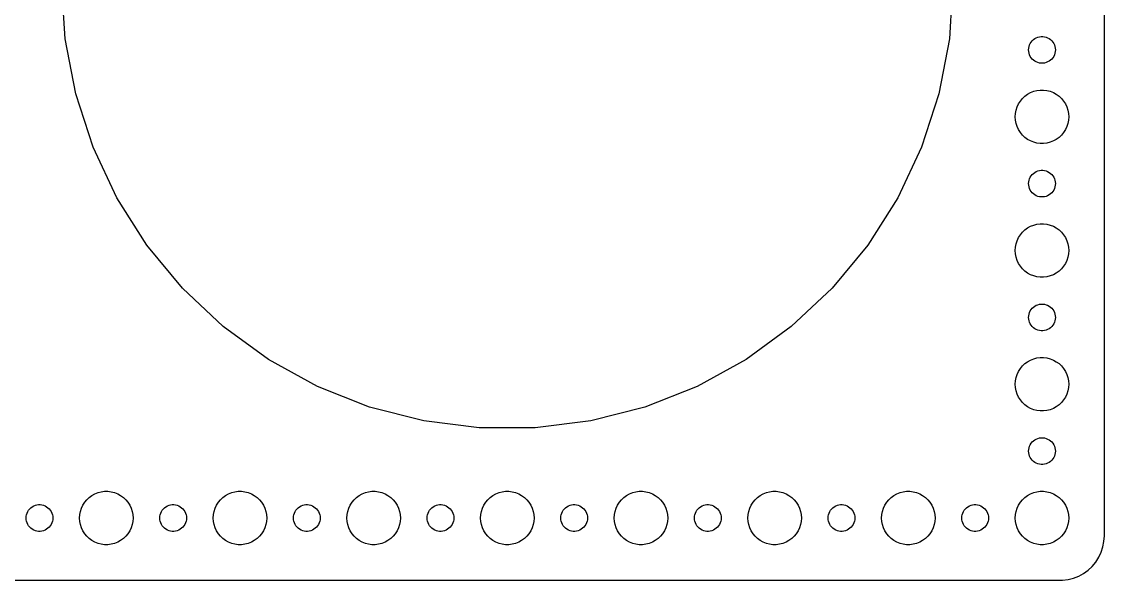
# Model space of a CAD drawing. Header units: metres. Extents: x -277 to 277, y -67 to 67.
# Drawn here: x 155.5 to 277, y -67 to -4.3 of the extents above; entities that cross this region are included whole.
import ezdxf

# ---------------------------------------------------------------- set-up
doc = ezdxf.new("R2010")
doc.units = ezdxf.units.M

msp = doc.modelspace()

# ---------------------------------------------------------------- linework, layer by layer
for p, q in [((277, -62), (277, 62)), ((160.394, -6.26665), (160, 0)), ((260, 0), (259.606, -6.26665)), ((269.361, -6.14275), (269.536, -6.07341)), ((269.536, -6.07341), (269.719, -6.02657)), ((269.719, -6.02657), (269.906, -6.00294)), ((269.906, -6.00294), (270.094, -6.00294)), ((270.094, -6.00294), (270.281, -6.02657)), ((270.281, -6.02657), (270.464, -6.07341)), ((270.464, -6.07341), (270.639, -6.14275)), ((161.571, -12.4345), (160.394, -6.26665)), ((259.606, -6.26665), (258.429, -12.4345)), ((268.512, -7.312), (268.547, -7.12695)), ((268.547, -7.12695), (268.605, -6.9478)), ((268.605, -6.9478), (268.686, -6.77736)), ((268.686, -6.77736), (268.786, -6.61832)), ((268.786, -6.61832), (268.907, -6.47318)), ((268.907, -6.47318), (269.044, -6.34422)), ((269.044, -6.34422), (269.196, -6.23351)), ((269.196, -6.23351), (269.361, -6.14275)), ((270.639, -6.14275), (270.804, -6.23351)), ((270.804, -6.23351), (270.956, -6.34422)), ((270.956, -6.34422), (271.093, -6.47318)), ((271.093, -6.47318), (271.214, -6.61832)), ((271.214, -6.61832), (271.314, -6.77736)), ((271.314, -6.77736), (271.395, -6.9478)), ((271.395, -6.9478), (271.453, -7.12695)), ((271.453, -7.12695), (271.488, -7.312)), ((268.5, -7.5), (268.512, -7.312)), ((268.512, -7.68799), (268.5, -7.5)), ((268.547, -7.87303), (268.512, -7.68799)), ((268.605, -8.05219), (268.547, -7.87303)), ((268.686, -8.22263), (268.605, -8.05219)), ((268.786, -8.38167), (268.686, -8.22263)), ((268.907, -8.52681), (268.786, -8.38167)), ((271.214, -8.38167), (271.093, -8.52681)), ((271.314, -8.22263), (271.214, -8.38167)), ((271.395, -8.05219), (271.314, -8.22263)), ((271.453, -7.87303), (271.395, -8.05219)), ((271.488, -7.68799), (271.453, -7.87303)), ((271.488, -7.312), (271.5, -7.5)), ((271.5, -7.5), (271.488, -7.68799)), ((269.044, -8.65576), (268.907, -8.52681)), ((269.196, -8.76648), (269.044, -8.65576)), ((269.361, -8.85724), (269.196, -8.76648)), ((269.536, -8.92657), (269.361, -8.85724)), ((269.719, -8.97342), (269.536, -8.92657)), ((269.906, -8.99704), (269.719, -8.97342)), ((270.094, -8.99704), (269.906, -8.99704)), ((270.281, -8.97342), (270.094, -8.99704)), ((270.464, -8.92657), (270.281, -8.97342)), ((270.639, -8.85724), (270.464, -8.92657)), ((270.804, -8.76648), (270.639, -8.85724)), ((270.956, -8.65576), (270.804, -8.76648)), ((271.093, -8.52681), (270.956, -8.65576)), ((268.723, -12.2855), (269.073, -12.1468)), ((269.073, -12.1468), (269.438, -12.0531)), ((269.438, -12.0531), (269.812, -12.0059)), ((269.812, -12.0059), (270.188, -12.0059)), ((270.188, -12.0059), (270.562, -12.0531)), ((270.562, -12.0531), (270.927, -12.1468)), ((270.927, -12.1468), (271.277, -12.2855)), ((163.511, -18.4062), (161.571, -12.4345)), ((258.429, -12.4345), (256.489, -18.4062)), ((267.371, -13.5547), (267.573, -13.2366)), ((267.573, -13.2366), (267.813, -12.9464)), ((267.813, -12.9464), (268.088, -12.6884)), ((268.088, -12.6884), (268.393, -12.467)), ((268.393, -12.467), (268.723, -12.2855)), ((271.277, -12.2855), (271.607, -12.467)), ((271.607, -12.467), (271.912, -12.6884)), ((271.912, -12.6884), (272.187, -12.9464)), ((272.187, -12.9464), (272.427, -13.2366)), ((272.427, -13.2366), (272.629, -13.5547)), ((267.024, -14.624), (267.094, -14.2539)), ((267.094, -14.2539), (267.211, -13.8956)), ((267.211, -13.8956), (267.371, -13.5547)), ((272.629, -13.5547), (272.789, -13.8956)), ((272.789, -13.8956), (272.906, -14.2539)), ((272.906, -14.2539), (272.976, -14.624)), ((267, -15), (267.024, -14.624)), ((267.024, -15.376), (267, -15)), ((267.094, -15.7461), (267.024, -15.376)), ((267.211, -16.1044), (267.094, -15.7461)), ((272.906, -15.7461), (272.789, -16.1044)), ((272.976, -15.376), (272.906, -15.7461)), ((272.976, -14.624), (273, -15)), ((273, -15), (272.976, -15.376)), ((267.371, -16.4453), (267.211, -16.1044)), ((267.573, -16.7634), (267.371, -16.4453)), ((267.813, -17.0536), (267.573, -16.7634)), ((272.427, -16.7634), (272.187, -17.0536)), ((272.629, -16.4453), (272.427, -16.7634)), ((272.789, -16.1044), (272.629, -16.4453)), ((268.088, -17.3115), (267.813, -17.0536)), ((268.393, -17.533), (268.088, -17.3115)), ((268.723, -17.7145), (268.393, -17.533)), ((269.073, -17.8532), (268.723, -17.7145)), ((269.438, -17.9469), (269.073, -17.8532)), ((269.812, -17.9941), (269.438, -17.9469)), ((270.188, -17.9941), (269.812, -17.9941)), ((270.562, -17.9469), (270.188, -17.9941)), ((270.927, -17.8532), (270.562, -17.9469)), ((271.277, -17.7145), (270.927, -17.8532)), ((271.607, -17.533), (271.277, -17.7145)), ((271.912, -17.3115), (271.607, -17.533)), ((272.187, -17.0536), (271.912, -17.3115)), ((166.185, -24.0877), (163.511, -18.4062)), ((256.489, -18.4062), (253.815, -24.0877)), ((268.605, -21.9478), (268.686, -21.7774)), ((268.686, -21.7774), (268.786, -21.6183)), ((268.786, -21.6183), (268.907, -21.4732)), ((268.907, -21.4732), (269.044, -21.3442)), ((269.044, -21.3442), (269.196, -21.2335)), ((269.196, -21.2335), (269.361, -21.1427)), ((269.361, -21.1427), (269.536, -21.0734)), ((269.536, -21.0734), (269.719, -21.0266)), ((269.719, -21.0266), (269.906, -21.003)), ((269.906, -21.003), (270.094, -21.003)), ((270.094, -21.003), (270.281, -21.0266)), ((270.281, -21.0266), (270.464, -21.0734)), ((270.464, -21.0734), (270.639, -21.1427)), ((270.639, -21.1427), (270.804, -21.2335)), ((270.804, -21.2335), (270.956, -21.3442)), ((270.956, -21.3442), (271.093, -21.4732)), ((271.093, -21.4732), (271.214, -21.6183)), ((271.214, -21.6183), (271.314, -21.7774)), ((271.314, -21.7774), (271.395, -21.9478)), ((268.5, -22.5), (268.512, -22.312)), ((268.512, -22.688), (268.5, -22.5)), ((268.512, -22.312), (268.547, -22.127)), ((268.547, -22.873), (268.512, -22.688)), ((268.547, -22.127), (268.605, -21.9478)), ((268.605, -23.0522), (268.547, -22.873)), ((268.686, -23.2226), (268.605, -23.0522)), ((271.395, -23.0522), (271.314, -23.2226)), ((271.395, -21.9478), (271.453, -22.127)), ((271.453, -22.873), (271.395, -23.0522)), ((271.453, -22.127), (271.488, -22.312)), ((271.488, -22.688), (271.453, -22.873)), ((271.488, -22.312), (271.5, -22.5)), ((271.5, -22.5), (271.488, -22.688)), ((169.549, -29.3893), (166.185, -24.0877)), ((253.815, -24.0877), (250.451, -29.3893)), ((268.786, -23.3817), (268.686, -23.2226)), ((268.907, -23.5268), (268.786, -23.3817)), ((269.044, -23.6558), (268.907, -23.5268)), ((269.196, -23.7665), (269.044, -23.6558)), ((269.361, -23.8572), (269.196, -23.7665)), ((269.536, -23.9266), (269.361, -23.8572)), ((269.719, -23.9734), (269.536, -23.9266)), ((269.906, -23.997), (269.719, -23.9734)), ((270.094, -23.997), (269.906, -23.997)), ((270.281, -23.9734), (270.094, -23.997)), ((270.464, -23.9266), (270.281, -23.9734)), ((270.639, -23.8572), (270.464, -23.9266)), ((270.804, -23.7665), (270.639, -23.8572)), ((270.956, -23.6558), (270.804, -23.7665)), ((271.093, -23.5268), (270.956, -23.6558)), ((271.214, -23.3817), (271.093, -23.5268)), ((271.314, -23.2226), (271.214, -23.3817)), ((267.813, -27.9464), (268.088, -27.6884)), ((268.088, -27.6884), (268.393, -27.467)), ((268.393, -27.467), (268.723, -27.2855)), ((268.723, -27.2855), (269.073, -27.1468)), ((269.073, -27.1468), (269.438, -27.0531)), ((269.438, -27.0531), (269.812, -27.0059)), ((269.812, -27.0059), (270.188, -27.0059)), ((270.188, -27.0059), (270.562, -27.0531)), ((270.562, -27.0531), (270.927, -27.1468)), ((270.927, -27.1468), (271.277, -27.2855)), ((271.277, -27.2855), (271.607, -27.467)), ((271.607, -27.467), (271.912, -27.6884)), ((271.912, -27.6884), (272.187, -27.9464)), ((267.094, -29.2539), (267.211, -28.8956)), ((267.211, -28.8956), (267.371, -28.5547)), ((267.371, -28.5547), (267.573, -28.2366)), ((267.573, -28.2366), (267.813, -27.9464)), ((272.187, -27.9464), (272.427, -28.2366)), ((272.427, -28.2366), (272.629, -28.5547)), ((272.629, -28.5547), (272.789, -28.8956)), ((272.789, -28.8956), (272.906, -29.2539)), ((173.552, -34.2274), (169.549, -29.3893)), ((250.451, -29.3893), (246.448, -34.2274)), ((267, -30), (267.024, -29.624)), ((267.024, -30.376), (267, -30)), ((267.024, -29.624), (267.094, -29.2539)), ((272.906, -29.2539), (272.976, -29.624)), ((272.976, -29.624), (273, -30)), ((273, -30), (272.976, -30.376)), ((267.094, -30.7461), (267.024, -30.376)), ((267.211, -31.1044), (267.094, -30.7461)), ((267.371, -31.4453), (267.211, -31.1044)), ((267.573, -31.7634), (267.371, -31.4453)), ((272.629, -31.4453), (272.427, -31.7634)), ((272.789, -31.1044), (272.629, -31.4453)), ((272.906, -30.7461), (272.789, -31.1044)), ((272.976, -30.376), (272.906, -30.7461)), ((267.813, -32.0536), (267.573, -31.7634)), ((268.088, -32.3115), (267.813, -32.0536)), ((268.393, -32.533), (268.088, -32.3115)), ((268.723, -32.7145), (268.393, -32.533)), ((269.073, -32.8532), (268.723, -32.7145)), ((271.277, -32.7145), (270.927, -32.8532)), ((271.607, -32.533), (271.277, -32.7145)), ((271.912, -32.3115), (271.607, -32.533)), ((272.187, -32.0536), (271.912, -32.3115)), ((272.427, -31.7634), (272.187, -32.0536)), ((269.438, -32.9469), (269.073, -32.8532)), ((269.812, -32.9941), (269.438, -32.9469)), ((270.188, -32.9941), (269.812, -32.9941)), ((270.562, -32.9469), (270.188, -32.9941)), ((270.927, -32.8532), (270.562, -32.9469)), ((178.129, -38.5257), (173.552, -34.2274)), ((246.448, -34.2274), (241.871, -38.5257)), ((268.907, -36.4732), (269.044, -36.3442)), ((269.044, -36.3442), (269.196, -36.2335)), ((269.196, -36.2335), (269.361, -36.1428)), ((269.361, -36.1428), (269.536, -36.0734)), ((269.536, -36.0734), (269.719, -36.0266)), ((269.719, -36.0266), (269.906, -36.003)), ((269.906, -36.003), (270.094, -36.003)), ((270.094, -36.003), (270.281, -36.0266)), ((270.281, -36.0266), (270.464, -36.0734)), ((270.464, -36.0734), (270.639, -36.1428)), ((270.639, -36.1428), (270.804, -36.2335)), ((270.804, -36.2335), (270.956, -36.3442)), ((270.956, -36.3442), (271.093, -36.4732)), ((268.5, -37.5), (268.512, -37.312)), ((268.512, -37.688), (268.5, -37.5)), ((268.512, -37.312), (268.547, -37.127)), ((268.547, -37.127), (268.605, -36.9478)), ((268.605, -36.9478), (268.686, -36.7774)), ((268.686, -36.7774), (268.786, -36.6183)), ((268.786, -36.6183), (268.907, -36.4732)), ((271.093, -36.4732), (271.214, -36.6183)), ((271.214, -36.6183), (271.314, -36.7774)), ((271.314, -36.7774), (271.395, -36.9478)), ((271.395, -36.9478), (271.453, -37.127)), ((271.453, -37.127), (271.488, -37.312)), ((271.488, -37.312), (271.5, -37.5)), ((271.5, -37.5), (271.488, -37.688)), ((183.209, -42.2164), (178.129, -38.5257)), ((241.871, -38.5257), (236.791, -42.2164)), ((268.547, -37.873), (268.512, -37.688)), ((268.605, -38.0522), (268.547, -37.873)), ((268.686, -38.2226), (268.605, -38.0522)), ((268.786, -38.3817), (268.686, -38.2226)), ((268.907, -38.5268), (268.786, -38.3817)), ((269.044, -38.6558), (268.907, -38.5268)), ((269.196, -38.7665), (269.044, -38.6558)), ((269.361, -38.8572), (269.196, -38.7665)), ((269.536, -38.9266), (269.361, -38.8572)), ((270.639, -38.8572), (270.464, -38.9266)), ((270.804, -38.7665), (270.639, -38.8572)), ((270.956, -38.6558), (270.804, -38.7665)), ((271.093, -38.5268), (270.956, -38.6558)), ((271.214, -38.3817), (271.093, -38.5268)), ((271.314, -38.2226), (271.214, -38.3817)), ((271.395, -38.0522), (271.314, -38.2226)), ((271.453, -37.873), (271.395, -38.0522)), ((271.488, -37.688), (271.453, -37.873)), ((269.719, -38.9734), (269.536, -38.9266)), ((269.906, -38.997), (269.719, -38.9734)), ((270.094, -38.997), (269.906, -38.997)), ((270.281, -38.9734), (270.094, -38.997)), ((270.464, -38.9266), (270.281, -38.9734)), ((188.711, -45.2413), (183.209, -42.2164)), ((236.791, -42.2164), (231.289, -45.2413)), ((268.088, -42.6885), (268.393, -42.467)), ((268.393, -42.467), (268.723, -42.2855)), ((268.723, -42.2855), (269.073, -42.1468)), ((269.073, -42.1468), (269.438, -42.0531)), ((269.438, -42.0531), (269.812, -42.0059)), ((269.812, -42.0059), (270.188, -42.0059)), ((270.188, -42.0059), (270.562, -42.0531)), ((270.562, -42.0531), (270.927, -42.1468)), ((270.927, -42.1468), (271.277, -42.2855)), ((271.277, -42.2855), (271.607, -42.467)), ((271.607, -42.467), (271.912, -42.6885)), ((267.211, -43.8956), (267.371, -43.5547)), ((267.371, -43.5547), (267.573, -43.2366)), ((267.573, -43.2366), (267.813, -42.9464)), ((267.813, -42.9464), (268.088, -42.6885)), ((271.912, -42.6885), (272.187, -42.9464)), ((272.187, -42.9464), (272.427, -43.2366)), ((272.427, -43.2366), (272.629, -43.5547)), ((272.629, -43.5547), (272.789, -43.8956)), ((267, -45), (267.024, -44.624)), ((267.024, -44.624), (267.094, -44.2539)), ((267.094, -44.2539), (267.211, -43.8956)), ((272.789, -43.8956), (272.906, -44.2539)), ((272.906, -44.2539), (272.976, -44.624)), ((272.976, -44.624), (273, -45)), ((194.549, -47.5528), (188.711, -45.2413)), ((231.289, -45.2413), (225.451, -47.5528)), ((267.024, -45.376), (267, -45)), ((267.094, -45.7461), (267.024, -45.376)), ((267.211, -46.1044), (267.094, -45.7461)), ((267.371, -46.4453), (267.211, -46.1044)), ((272.789, -46.1044), (272.629, -46.4453)), ((272.906, -45.7461), (272.789, -46.1044)), ((272.976, -45.376), (272.906, -45.7461)), ((273, -45), (272.976, -45.376)), ((267.573, -46.7634), (267.371, -46.4453)), ((267.813, -47.0536), (267.573, -46.7634)), ((268.088, -47.3115), (267.813, -47.0536)), ((268.393, -47.533), (268.088, -47.3115)), ((271.912, -47.3115), (271.607, -47.533)), ((272.187, -47.0536), (271.912, -47.3115)), ((272.427, -46.7634), (272.187, -47.0536)), ((272.629, -46.4453), (272.427, -46.7634)), ((200.631, -49.1143), (194.549, -47.5528)), ((225.451, -47.5528), (219.369, -49.1143)), ((268.723, -47.7145), (268.393, -47.533)), ((269.073, -47.8532), (268.723, -47.7145)), ((269.438, -47.9469), (269.073, -47.8532)), ((269.812, -47.9941), (269.438, -47.9469)), ((270.188, -47.9941), (269.812, -47.9941)), ((270.562, -47.9469), (270.188, -47.9941)), ((270.927, -47.8532), (270.562, -47.9469)), ((271.277, -47.7145), (270.927, -47.8532)), ((271.607, -47.533), (271.277, -47.7145)), ((206.86, -49.9013), (200.631, -49.1143)), ((219.369, -49.1143), (213.14, -49.9013)), ((213.14, -49.9013), (206.86, -49.9013)), ((269.536, -51.0734), (269.719, -51.0266)), ((269.719, -51.0266), (269.906, -51.003)), ((269.906, -51.003), (270.094, -51.003)), ((270.094, -51.003), (270.281, -51.0266)), ((270.281, -51.0266), (270.464, -51.0734)), ((268.512, -52.312), (268.547, -52.127)), ((268.547, -52.127), (268.605, -51.9478)), ((268.605, -51.9478), (268.686, -51.7774)), ((268.686, -51.7774), (268.786, -51.6183)), ((268.786, -51.6183), (268.907, -51.4732)), ((268.907, -51.4732), (269.044, -51.3442)), ((269.044, -51.3442), (269.196, -51.2335)), ((269.196, -51.2335), (269.361, -51.1428)), ((269.361, -51.1428), (269.536, -51.0734)), ((270.464, -51.0734), (270.639, -51.1428)), ((270.639, -51.1428), (270.804, -51.2335)), ((270.804, -51.2335), (270.956, -51.3442)), ((270.956, -51.3442), (271.093, -51.4732)), ((271.093, -51.4732), (271.214, -51.6183)), ((271.214, -51.6183), (271.314, -51.7774)), ((271.314, -51.7774), (271.395, -51.9478)), ((271.395, -51.9478), (271.453, -52.127)), ((271.453, -52.127), (271.488, -52.312)), ((268.5, -52.5), (268.512, -52.312)), ((268.512, -52.688), (268.5, -52.5)), ((268.547, -52.873), (268.512, -52.688)), ((268.605, -53.0522), (268.547, -52.873)), ((268.686, -53.2226), (268.605, -53.0522)), ((268.786, -53.3817), (268.686, -53.2226)), ((268.907, -53.5268), (268.786, -53.3817)), ((271.214, -53.3817), (271.093, -53.5268)), ((271.314, -53.2226), (271.214, -53.3817)), ((271.395, -53.0522), (271.314, -53.2226)), ((271.453, -52.873), (271.395, -53.0522)), ((271.488, -52.688), (271.453, -52.873)), ((271.488, -52.312), (271.5, -52.5)), ((271.5, -52.5), (271.488, -52.688)), ((269.044, -53.6558), (268.907, -53.5268)), ((269.196, -53.7665), (269.044, -53.6558)), ((269.361, -53.8572), (269.196, -53.7665)), ((269.536, -53.9266), (269.361, -53.8572)), ((269.719, -53.9734), (269.536, -53.9266)), ((269.906, -53.997), (269.719, -53.9734)), ((270.094, -53.997), (269.906, -53.997)), ((270.281, -53.9734), (270.094, -53.997)), ((270.464, -53.9266), (270.281, -53.9734)), ((270.639, -53.8572), (270.464, -53.9266)), ((270.804, -53.7665), (270.639, -53.8572)), ((270.956, -53.6558), (270.804, -53.7665)), ((271.093, -53.5268), (270.956, -53.6558)), ((164.073, -57.1468), (164.438, -57.0531)), ((164.438, -57.0531), (164.812, -57.0059)), ((164.812, -57.0059), (165.188, -57.0059)), ((165.188, -57.0059), (165.562, -57.0531)), ((165.562, -57.0531), (165.927, -57.1468)), ((179.073, -57.1468), (179.438, -57.0531)), ((179.438, -57.0531), (179.812, -57.0059)), ((179.812, -57.0059), (180.188, -57.0059)), ((180.188, -57.0059), (180.562, -57.0531)), ((180.562, -57.0531), (180.927, -57.1468)), ((194.073, -57.1468), (194.438, -57.0531)), ((194.438, -57.0531), (194.812, -57.0059)), ((194.812, -57.0059), (195.188, -57.0059)), ((195.188, -57.0059), (195.562, -57.0531)), ((195.562, -57.0531), (195.927, -57.1468)), ((209.073, -57.1468), (209.438, -57.0531)), ((209.438, -57.0531), (209.812, -57.0059)), ((209.812, -57.0059), (210.188, -57.0059)), ((210.188, -57.0059), (210.562, -57.0531)), ((210.562, -57.0531), (210.927, -57.1468)), ((224.073, -57.1468), (224.438, -57.0531)), ((224.438, -57.0531), (224.812, -57.0059)), ((224.812, -57.0059), (225.188, -57.0059)), ((225.188, -57.0059), (225.562, -57.0531)), ((225.562, -57.0531), (225.927, -57.1468)), ((239.073, -57.1468), (239.438, -57.0531)), ((239.438, -57.0531), (239.812, -57.0059)), ((239.812, -57.0059), (240.188, -57.0059)), ((240.188, -57.0059), (240.562, -57.0531)), ((240.562, -57.0531), (240.927, -57.1468)), ((254.073, -57.1468), (254.438, -57.0531)), ((254.438, -57.0531), (254.812, -57.0059)), ((254.812, -57.0059), (255.188, -57.0059)), ((255.188, -57.0059), (255.562, -57.0531)), ((255.562, -57.0531), (255.927, -57.1468)), ((269.073, -57.1468), (269.438, -57.0531)), ((269.438, -57.0531), (269.812, -57.0059)), ((269.812, -57.0059), (270.188, -57.0059)), ((270.188, -57.0059), (270.562, -57.0531)), ((270.562, -57.0531), (270.927, -57.1468)), ((162.371, -58.5547), (162.573, -58.2366)), ((162.573, -58.2366), (162.813, -57.9464)), ((162.813, -57.9464), (163.088, -57.6885)), ((163.088, -57.6885), (163.393, -57.467)), ((163.393, -57.467), (163.723, -57.2855)), ((163.723, -57.2855), (164.073, -57.1468)), ((165.927, -57.1468), (166.277, -57.2855)), ((166.277, -57.2855), (166.607, -57.467)), ((166.607, -57.467), (166.912, -57.6885)), ((166.912, -57.6885), (167.187, -57.9464)), ((167.187, -57.9464), (167.427, -58.2366)), ((167.427, -58.2366), (167.629, -58.5547)), ((177.371, -58.5547), (177.573, -58.2366)), ((177.573, -58.2366), (177.813, -57.9464)), ((177.813, -57.9464), (178.088, -57.6885)), ((178.088, -57.6885), (178.393, -57.467)), ((178.393, -57.467), (178.723, -57.2855)), ((178.723, -57.2855), (179.073, -57.1468)), ((180.927, -57.1468), (181.277, -57.2855)), ((181.277, -57.2855), (181.607, -57.467)), ((181.607, -57.467), (181.912, -57.6885)), ((181.912, -57.6885), (182.187, -57.9464)), ((182.187, -57.9464), (182.427, -58.2366)), ((182.427, -58.2366), (182.629, -58.5547)), ((192.371, -58.5547), (192.573, -58.2366)), ((192.573, -58.2366), (192.813, -57.9464)), ((192.813, -57.9464), (193.088, -57.6885)), ((193.088, -57.6885), (193.393, -57.467)), ((193.393, -57.467), (193.723, -57.2855)), ((193.723, -57.2855), (194.073, -57.1468)), ((195.927, -57.1468), (196.277, -57.2855)), ((196.277, -57.2855), (196.607, -57.467)), ((196.607, -57.467), (196.912, -57.6885)), ((196.912, -57.6885), (197.187, -57.9464)), ((197.187, -57.9464), (197.427, -58.2366)), ((197.427, -58.2366), (197.629, -58.5547)), ((207.371, -58.5547), (207.573, -58.2366)), ((207.573, -58.2366), (207.813, -57.9464)), ((207.813, -57.9464), (208.088, -57.6885)), ((208.088, -57.6885), (208.393, -57.467)), ((208.393, -57.467), (208.723, -57.2855)), ((208.723, -57.2855), (209.073, -57.1468)), ((210.927, -57.1468), (211.277, -57.2855)), ((211.277, -57.2855), (211.607, -57.467)), ((211.607, -57.467), (211.912, -57.6885)), ((211.912, -57.6885), (212.187, -57.9464)), ((212.187, -57.9464), (212.427, -58.2366)), ((212.427, -58.2366), (212.629, -58.5547)), ((222.371, -58.5547), (222.573, -58.2366)), ((222.573, -58.2366), (222.813, -57.9464)), ((222.813, -57.9464), (223.088, -57.6885)), ((223.088, -57.6885), (223.393, -57.467)), ((223.393, -57.467), (223.723, -57.2855)), ((223.723, -57.2855), (224.073, -57.1468)), ((225.927, -57.1468), (226.277, -57.2855)), ((226.277, -57.2855), (226.607, -57.467)), ((226.607, -57.467), (226.912, -57.6885)), ((226.912, -57.6885), (227.187, -57.9464)), ((227.187, -57.9464), (227.427, -58.2366)), ((227.427, -58.2366), (227.629, -58.5547)), ((237.371, -58.5547), (237.573, -58.2366)), ((237.573, -58.2366), (237.813, -57.9464)), ((237.813, -57.9464), (238.088, -57.6885)), ((238.088, -57.6885), (238.393, -57.467)), ((238.393, -57.467), (238.723, -57.2855)), ((238.723, -57.2855), (239.073, -57.1468)), ((240.927, -57.1468), (241.277, -57.2855)), ((241.277, -57.2855), (241.607, -57.467)), ((241.607, -57.467), (241.912, -57.6885)), ((241.912, -57.6885), (242.187, -57.9464)), ((242.187, -57.9464), (242.427, -58.2366)), ((242.427, -58.2366), (242.629, -58.5547)), ((252.371, -58.5547), (252.573, -58.2366)), ((252.573, -58.2366), (252.813, -57.9464)), ((252.813, -57.9464), (253.088, -57.6885)), ((253.088, -57.6885), (253.393, -57.467)), ((253.393, -57.467), (253.723, -57.2855)), ((253.723, -57.2855), (254.073, -57.1468)), ((255.927, -57.1468), (256.277, -57.2855)), ((256.277, -57.2855), (256.607, -57.467)), ((256.607, -57.467), (256.912, -57.6885)), ((256.912, -57.6885), (257.187, -57.9464)), ((257.187, -57.9464), (257.427, -58.2366)), ((257.427, -58.2366), (257.629, -58.5547)), ((267.371, -58.5547), (267.573, -58.2366)), ((267.573, -58.2366), (267.813, -57.9464)), ((267.813, -57.9464), (268.088, -57.6885)), ((268.088, -57.6885), (268.393, -57.467)), ((268.393, -57.467), (268.723, -57.2855)), ((268.723, -57.2855), (269.073, -57.1468)), ((270.927, -57.1468), (271.277, -57.2855)), ((271.277, -57.2855), (271.607, -57.467)), ((271.607, -57.467), (271.912, -57.6885)), ((271.912, -57.6885), (272.187, -57.9464)), ((272.187, -57.9464), (272.427, -58.2366)), ((272.427, -58.2366), (272.629, -58.5547)), ((156.047, -59.627), (156.105, -59.4478)), ((156.105, -59.4478), (156.186, -59.2774)), ((156.186, -59.2774), (156.286, -59.1183)), ((156.286, -59.1183), (156.407, -58.9732)), ((156.407, -58.9732), (156.544, -58.8442)), ((156.544, -58.8442), (156.696, -58.7335)), ((156.696, -58.7335), (156.861, -58.6428)), ((156.861, -58.6428), (157.036, -58.5734)), ((157.036, -58.5734), (157.219, -58.5266)), ((157.219, -58.5266), (157.406, -58.503)), ((157.406, -58.503), (157.594, -58.503)), ((157.594, -58.503), (157.781, -58.5266)), ((157.781, -58.5266), (157.964, -58.5734)), ((157.964, -58.5734), (158.139, -58.6428)), ((158.139, -58.6428), (158.304, -58.7335)), ((158.304, -58.7335), (158.456, -58.8442)), ((158.456, -58.8442), (158.593, -58.9732)), ((158.593, -58.9732), (158.714, -59.1183)), ((158.714, -59.1183), (158.814, -59.2774)), ((158.814, -59.2774), (158.895, -59.4478)), ((158.895, -59.4478), (158.953, -59.627)), ((162.024, -59.624), (162.094, -59.2539)), ((162.094, -59.2539), (162.211, -58.8956)), ((162.211, -58.8956), (162.371, -58.5547)), ((167.629, -58.5547), (167.789, -58.8956)), ((167.789, -58.8956), (167.906, -59.2539)), ((167.906, -59.2539), (167.976, -59.624)), ((171.047, -59.627), (171.105, -59.4478)), ((171.105, -59.4478), (171.186, -59.2774)), ((171.186, -59.2774), (171.286, -59.1183)), ((171.286, -59.1183), (171.407, -58.9732)), ((171.407, -58.9732), (171.544, -58.8442)), ((171.544, -58.8442), (171.696, -58.7335)), ((171.696, -58.7335), (171.861, -58.6428)), ((171.861, -58.6428), (172.036, -58.5734)), ((172.036, -58.5734), (172.219, -58.5266)), ((172.219, -58.5266), (172.406, -58.503)), ((172.406, -58.503), (172.594, -58.503)), ((172.594, -58.503), (172.781, -58.5266)), ((172.781, -58.5266), (172.964, -58.5734)), ((172.964, -58.5734), (173.139, -58.6428)), ((173.139, -58.6428), (173.304, -58.7335)), ((173.304, -58.7335), (173.456, -58.8442)), ((173.456, -58.8442), (173.593, -58.9732)), ((173.593, -58.9732), (173.714, -59.1183)), ((173.714, -59.1183), (173.814, -59.2774)), ((173.814, -59.2774), (173.895, -59.4478)), ((173.895, -59.4478), (173.953, -59.627)), ((177.024, -59.624), (177.094, -59.2539)), ((177.094, -59.2539), (177.211, -58.8956)), ((177.211, -58.8956), (177.371, -58.5547)), ((182.629, -58.5547), (182.789, -58.8956)), ((182.789, -58.8956), (182.906, -59.2539)), ((182.906, -59.2539), (182.976, -59.624)), ((186.047, -59.627), (186.105, -59.4478)), ((186.105, -59.4478), (186.186, -59.2774)), ((186.186, -59.2774), (186.286, -59.1183)), ((186.286, -59.1183), (186.407, -58.9732)), ((186.407, -58.9732), (186.544, -58.8442)), ((186.544, -58.8442), (186.696, -58.7335)), ((186.696, -58.7335), (186.861, -58.6428)), ((186.861, -58.6428), (187.036, -58.5734)), ((187.036, -58.5734), (187.219, -58.5266)), ((187.219, -58.5266), (187.406, -58.503)), ((187.406, -58.503), (187.594, -58.503)), ((187.594, -58.503), (187.781, -58.5266)), ((187.781, -58.5266), (187.964, -58.5734)), ((187.964, -58.5734), (188.139, -58.6428)), ((188.139, -58.6428), (188.304, -58.7335)), ((188.304, -58.7335), (188.456, -58.8442)), ((188.456, -58.8442), (188.593, -58.9732)), ((188.593, -58.9732), (188.714, -59.1183)), ((188.714, -59.1183), (188.814, -59.2774)), ((188.814, -59.2774), (188.895, -59.4478)), ((188.895, -59.4478), (188.953, -59.627)), ((192.024, -59.624), (192.094, -59.2539)), ((192.094, -59.2539), (192.211, -58.8956)), ((192.211, -58.8956), (192.371, -58.5547)), ((197.629, -58.5547), (197.789, -58.8956)), ((197.789, -58.8956), (197.906, -59.2539)), ((197.906, -59.2539), (197.976, -59.624)), ((201.047, -59.627), (201.105, -59.4478)), ((201.105, -59.4478), (201.186, -59.2774)), ((201.186, -59.2774), (201.286, -59.1183)), ((201.286, -59.1183), (201.407, -58.9732)), ((201.407, -58.9732), (201.544, -58.8442)), ((201.544, -58.8442), (201.696, -58.7335)), ((201.696, -58.7335), (201.861, -58.6428)), ((201.861, -58.6428), (202.036, -58.5734)), ((202.036, -58.5734), (202.219, -58.5266)), ((202.219, -58.5266), (202.406, -58.503)), ((202.406, -58.503), (202.594, -58.503)), ((202.594, -58.503), (202.781, -58.5266)), ((202.781, -58.5266), (202.964, -58.5734)), ((202.964, -58.5734), (203.139, -58.6428)), ((203.139, -58.6428), (203.304, -58.7335)), ((203.304, -58.7335), (203.456, -58.8442)), ((203.456, -58.8442), (203.593, -58.9732)), ((203.593, -58.9732), (203.714, -59.1183)), ((203.714, -59.1183), (203.814, -59.2774)), ((203.814, -59.2774), (203.895, -59.4478)), ((203.895, -59.4478), (203.953, -59.627)), ((207.024, -59.624), (207.094, -59.2539)), ((207.094, -59.2539), (207.211, -58.8956)), ((207.211, -58.8956), (207.371, -58.5547)), ((212.629, -58.5547), (212.789, -58.8956)), ((212.789, -58.8956), (212.906, -59.2539)), ((212.906, -59.2539), (212.976, -59.624)), ((216.047, -59.627), (216.105, -59.4478)), ((216.105, -59.4478), (216.186, -59.2774)), ((216.186, -59.2774), (216.286, -59.1183)), ((216.286, -59.1183), (216.407, -58.9732)), ((216.407, -58.9732), (216.544, -58.8442)), ((216.544, -58.8442), (216.696, -58.7335)), ((216.696, -58.7335), (216.861, -58.6428)), ((216.861, -58.6428), (217.036, -58.5734)), ((217.036, -58.5734), (217.219, -58.5266)), ((217.219, -58.5266), (217.406, -58.503)), ((217.406, -58.503), (217.594, -58.503)), ((217.594, -58.503), (217.781, -58.5266)), ((217.781, -58.5266), (217.964, -58.5734)), ((217.964, -58.5734), (218.139, -58.6428)), ((218.139, -58.6428), (218.304, -58.7335)), ((218.304, -58.7335), (218.456, -58.8442)), ((218.456, -58.8442), (218.593, -58.9732)), ((218.593, -58.9732), (218.714, -59.1183)), ((218.714, -59.1183), (218.814, -59.2774)), ((218.814, -59.2774), (218.895, -59.4478)), ((218.895, -59.4478), (218.953, -59.627)), ((222.024, -59.624), (222.094, -59.2539)), ((222.094, -59.2539), (222.211, -58.8956)), ((222.211, -58.8956), (222.371, -58.5547)), ((227.629, -58.5547), (227.789, -58.8956)), ((227.789, -58.8956), (227.906, -59.2539)), ((227.906, -59.2539), (227.976, -59.624)), ((231.047, -59.627), (231.105, -59.4478)), ((231.105, -59.4478), (231.186, -59.2774)), ((231.186, -59.2774), (231.286, -59.1183)), ((231.286, -59.1183), (231.407, -58.9732)), ((231.407, -58.9732), (231.544, -58.8442)), ((231.544, -58.8442), (231.696, -58.7335)), ((231.696, -58.7335), (231.861, -58.6428)), ((231.861, -58.6428), (232.036, -58.5734)), ((232.036, -58.5734), (232.219, -58.5266)), ((232.219, -58.5266), (232.406, -58.503)), ((232.406, -58.503), (232.594, -58.503)), ((232.594, -58.503), (232.781, -58.5266)), ((232.781, -58.5266), (232.964, -58.5734)), ((232.964, -58.5734), (233.139, -58.6428)), ((233.139, -58.6428), (233.304, -58.7335)), ((233.304, -58.7335), (233.456, -58.8442)), ((233.456, -58.8442), (233.593, -58.9732)), ((233.593, -58.9732), (233.714, -59.1183)), ((233.714, -59.1183), (233.814, -59.2774)), ((233.814, -59.2774), (233.895, -59.4478)), ((233.895, -59.4478), (233.953, -59.627)), ((237.024, -59.624), (237.094, -59.2539)), ((237.094, -59.2539), (237.211, -58.8956)), ((237.211, -58.8956), (237.371, -58.5547)), ((242.629, -58.5547), (242.789, -58.8956)), ((242.789, -58.8956), (242.906, -59.2539)), ((242.906, -59.2539), (242.976, -59.624)), ((246.047, -59.627), (246.105, -59.4478)), ((246.105, -59.4478), (246.186, -59.2774)), ((246.186, -59.2774), (246.286, -59.1183)), ((246.286, -59.1183), (246.407, -58.9732)), ((246.407, -58.9732), (246.544, -58.8442)), ((246.544, -58.8442), (246.696, -58.7335)), ((246.696, -58.7335), (246.861, -58.6428)), ((246.861, -58.6428), (247.036, -58.5734)), ((247.036, -58.5734), (247.219, -58.5266)), ((247.219, -58.5266), (247.406, -58.503)), ((247.406, -58.503), (247.594, -58.503)), ((247.594, -58.503), (247.781, -58.5266)), ((247.781, -58.5266), (247.964, -58.5734)), ((247.964, -58.5734), (248.139, -58.6428)), ((248.139, -58.6428), (248.304, -58.7335)), ((248.304, -58.7335), (248.456, -58.8442)), ((248.456, -58.8442), (248.593, -58.9732)), ((248.593, -58.9732), (248.714, -59.1183)), ((248.714, -59.1183), (248.814, -59.2774)), ((248.814, -59.2774), (248.895, -59.4478)), ((248.895, -59.4478), (248.953, -59.627)), ((252.024, -59.624), (252.094, -59.2539)), ((252.094, -59.2539), (252.211, -58.8956)), ((252.211, -58.8956), (252.371, -58.5547)), ((257.629, -58.5547), (257.789, -58.8956)), ((257.789, -58.8956), (257.906, -59.2539)), ((257.906, -59.2539), (257.976, -59.624)), ((261.047, -59.627), (261.105, -59.4478)), ((261.105, -59.4478), (261.186, -59.2774)), ((261.186, -59.2774), (261.286, -59.1183)), ((261.286, -59.1183), (261.407, -58.9732)), ((261.407, -58.9732), (261.544, -58.8442)), ((261.544, -58.8442), (261.696, -58.7335)), ((261.696, -58.7335), (261.861, -58.6428)), ((261.861, -58.6428), (262.036, -58.5734)), ((262.036, -58.5734), (262.219, -58.5266)), ((262.219, -58.5266), (262.406, -58.503)), ((262.406, -58.503), (262.594, -58.503)), ((262.594, -58.503), (262.781, -58.5266)), ((262.781, -58.5266), (262.964, -58.5734)), ((262.964, -58.5734), (263.139, -58.6428)), ((263.139, -58.6428), (263.304, -58.7335)), ((263.304, -58.7335), (263.456, -58.8442)), ((263.456, -58.8442), (263.593, -58.9732)), ((263.593, -58.9732), (263.714, -59.1183)), ((263.714, -59.1183), (263.814, -59.2774)), ((263.814, -59.2774), (263.895, -59.4478)), ((263.895, -59.4478), (263.953, -59.627)), ((267.024, -59.624), (267.094, -59.2539)), ((267.094, -59.2539), (267.211, -58.8956)), ((267.211, -58.8956), (267.371, -58.5547)), ((272.629, -58.5547), (272.789, -58.8956)), ((272.789, -58.8956), (272.906, -59.2539)), ((272.906, -59.2539), (272.976, -59.624)), ((156, -60), (156.012, -59.812)), ((156.012, -60.188), (156, -60)), ((156.012, -59.812), (156.047, -59.627)), ((156.047, -60.373), (156.012, -60.188)), ((156.105, -60.5522), (156.047, -60.373)), ((156.186, -60.7226), (156.105, -60.5522)), ((156.286, -60.8817), (156.186, -60.7226)), ((158.814, -60.7226), (158.714, -60.8817)), ((158.895, -60.5522), (158.814, -60.7226)), ((158.953, -60.373), (158.895, -60.5522)), ((158.953, -59.627), (158.988, -59.812)), ((158.988, -60.188), (158.953, -60.373)), ((158.988, -59.812), (159, -60)), ((159, -60), (158.988, -60.188)), ((162, -60), (162.024, -59.624)), ((162.024, -60.376), (162, -60)), ((162.094, -60.7461), (162.024, -60.376)), ((162.211, -61.1044), (162.094, -60.7461)), ((167.906, -60.7461), (167.789, -61.1044)), ((167.976, -60.376), (167.906, -60.7461)), ((167.976, -59.624), (168, -60)), ((168, -60), (167.976, -60.376)), ((171, -60), (171.012, -59.812)), ((171.012, -60.188), (171, -60)), ((171.012, -59.812), (171.047, -59.627)), ((171.047, -60.373), (171.012, -60.188)), ((171.105, -60.5522), (171.047, -60.373)), ((171.186, -60.7226), (171.105, -60.5522)), ((171.286, -60.8817), (171.186, -60.7226)), ((173.814, -60.7226), (173.714, -60.8817)), ((173.895, -60.5522), (173.814, -60.7226)), ((173.953, -60.373), (173.895, -60.5522)), ((173.953, -59.627), (173.988, -59.812)), ((173.988, -60.188), (173.953, -60.373)), ((173.988, -59.812), (174, -60)), ((174, -60), (173.988, -60.188)), ((177, -60), (177.024, -59.624)), ((177.024, -60.376), (177, -60)), ((177.094, -60.7461), (177.024, -60.376)), ((177.211, -61.1044), (177.094, -60.7461)), ((182.906, -60.7461), (182.789, -61.1044)), ((182.976, -60.376), (182.906, -60.7461)), ((182.976, -59.624), (183, -60)), ((183, -60), (182.976, -60.376)), ((186, -60), (186.012, -59.812)), ((186.012, -60.188), (186, -60)), ((186.012, -59.812), (186.047, -59.627)), ((186.047, -60.373), (186.012, -60.188)), ((186.105, -60.5522), (186.047, -60.373)), ((186.186, -60.7226), (186.105, -60.5522)), ((186.286, -60.8817), (186.186, -60.7226)), ((188.814, -60.7226), (188.714, -60.8817)), ((188.895, -60.5522), (188.814, -60.7226)), ((188.953, -60.373), (188.895, -60.5522)), ((188.953, -59.627), (188.988, -59.812)), ((188.988, -60.188), (188.953, -60.373)), ((188.988, -59.812), (189, -60)), ((189, -60), (188.988, -60.188)), ((192, -60), (192.024, -59.624)), ((192.024, -60.376), (192, -60)), ((192.094, -60.7461), (192.024, -60.376)), ((192.211, -61.1044), (192.094, -60.7461)), ((197.906, -60.7461), (197.789, -61.1044)), ((197.976, -60.376), (197.906, -60.7461)), ((197.976, -59.624), (198, -60)), ((198, -60), (197.976, -60.376)), ((201, -60), (201.012, -59.812)), ((201.012, -60.188), (201, -60)), ((201.012, -59.812), (201.047, -59.627)), ((201.047, -60.373), (201.012, -60.188)), ((201.105, -60.5522), (201.047, -60.373)), ((201.186, -60.7226), (201.105, -60.5522)), ((201.286, -60.8817), (201.186, -60.7226)), ((203.814, -60.7226), (203.714, -60.8817)), ((203.895, -60.5522), (203.814, -60.7226)), ((203.953, -60.373), (203.895, -60.5522)), ((203.953, -59.627), (203.988, -59.812)), ((203.988, -60.188), (203.953, -60.373)), ((203.988, -59.812), (204, -60)), ((204, -60), (203.988, -60.188)), ((207, -60), (207.024, -59.624)), ((207.024, -60.376), (207, -60)), ((207.094, -60.7461), (207.024, -60.376)), ((207.211, -61.1044), (207.094, -60.7461)), ((212.906, -60.7461), (212.789, -61.1044)), ((212.976, -60.376), (212.906, -60.7461)), ((212.976, -59.624), (213, -60)), ((213, -60), (212.976, -60.376)), ((216, -60), (216.012, -59.812)), ((216.012, -60.188), (216, -60)), ((216.012, -59.812), (216.047, -59.627)), ((216.047, -60.373), (216.012, -60.188)), ((216.105, -60.5522), (216.047, -60.373)), ((216.186, -60.7226), (216.105, -60.5522)), ((216.286, -60.8817), (216.186, -60.7226)), ((218.814, -60.7226), (218.714, -60.8817)), ((218.895, -60.5522), (218.814, -60.7226)), ((218.953, -60.373), (218.895, -60.5522)), ((218.953, -59.627), (218.988, -59.812)), ((218.988, -60.188), (218.953, -60.373)), ((218.988, -59.812), (219, -60)), ((219, -60), (218.988, -60.188)), ((222, -60), (222.024, -59.624)), ((222.024, -60.376), (222, -60)), ((222.094, -60.7461), (222.024, -60.376)), ((222.211, -61.1044), (222.094, -60.7461)), ((227.906, -60.7461), (227.789, -61.1044)), ((227.976, -60.376), (227.906, -60.7461)), ((227.976, -59.624), (228, -60)), ((228, -60), (227.976, -60.376)), ((231, -60), (231.012, -59.812)), ((231.012, -60.188), (231, -60)), ((231.012, -59.812), (231.047, -59.627)), ((231.047, -60.373), (231.012, -60.188)), ((231.105, -60.5522), (231.047, -60.373)), ((231.186, -60.7226), (231.105, -60.5522)), ((231.286, -60.8817), (231.186, -60.7226)), ((233.814, -60.7226), (233.714, -60.8817)), ((233.895, -60.5522), (233.814, -60.7226)), ((233.953, -60.373), (233.895, -60.5522)), ((233.953, -59.627), (233.988, -59.812)), ((233.988, -60.188), (233.953, -60.373)), ((233.988, -59.812), (234, -60)), ((234, -60), (233.988, -60.188)), ((237, -60), (237.024, -59.624)), ((237.024, -60.376), (237, -60)), ((237.094, -60.7461), (237.024, -60.376)), ((237.211, -61.1044), (237.094, -60.7461)), ((242.906, -60.7461), (242.789, -61.1044)), ((242.976, -60.376), (242.906, -60.7461)), ((242.976, -59.624), (243, -60)), ((243, -60), (242.976, -60.376)), ((246, -60), (246.012, -59.812)), ((246.012, -60.188), (246, -60)), ((246.012, -59.812), (246.047, -59.627)), ((246.047, -60.373), (246.012, -60.188)), ((246.105, -60.5522), (246.047, -60.373)), ((246.186, -60.7226), (246.105, -60.5522)), ((246.286, -60.8817), (246.186, -60.7226)), ((248.814, -60.7226), (248.714, -60.8817)), ((248.895, -60.5522), (248.814, -60.7226)), ((248.953, -60.373), (248.895, -60.5522)), ((248.953, -59.627), (248.988, -59.812)), ((248.988, -60.188), (248.953, -60.373)), ((248.988, -59.812), (249, -60)), ((249, -60), (248.988, -60.188)), ((252, -60), (252.024, -59.624)), ((252.024, -60.376), (252, -60)), ((252.094, -60.7461), (252.024, -60.376)), ((252.211, -61.1044), (252.094, -60.7461)), ((257.906, -60.7461), (257.789, -61.1044)), ((257.976, -60.376), (257.906, -60.7461)), ((257.976, -59.624), (258, -60)), ((258, -60), (257.976, -60.376)), ((261, -60), (261.012, -59.812)), ((261.012, -60.188), (261, -60)), ((261.012, -59.812), (261.047, -59.627)), ((261.047, -60.373), (261.012, -60.188)), ((261.105, -60.5522), (261.047, -60.373)), ((261.186, -60.7226), (261.105, -60.5522)), ((261.286, -60.8817), (261.186, -60.7226)), ((263.814, -60.7226), (263.714, -60.8817)), ((263.895, -60.5522), (263.814, -60.7226)), ((263.953, -60.373), (263.895, -60.5522)), ((263.953, -59.627), (263.988, -59.812)), ((263.988, -60.188), (263.953, -60.373)), ((263.988, -59.812), (264, -60)), ((264, -60), (263.988, -60.188)), ((267, -60), (267.024, -59.624)), ((267.024, -60.376), (267, -60)), ((267.094, -60.7461), (267.024, -60.376)), ((267.211, -61.1044), (267.094, -60.7461)), ((272.906, -60.7461), (272.789, -61.1044)), ((272.976, -60.376), (272.906, -60.7461)), ((272.976, -59.624), (273, -60)), ((273, -60), (272.976, -60.376)), ((156.407, -61.0268), (156.286, -60.8817)), ((156.544, -61.1558), (156.407, -61.0268)), ((156.696, -61.2665), (156.544, -61.1558)), ((156.861, -61.3572), (156.696, -61.2665)), ((157.036, -61.4266), (156.861, -61.3572)), ((157.219, -61.4734), (157.036, -61.4266)), ((157.406, -61.497), (157.219, -61.4734)), ((157.594, -61.497), (157.406, -61.497)), ((157.781, -61.4734), (157.594, -61.497)), ((157.964, -61.4266), (157.781, -61.4734)), ((158.139, -61.3572), (157.964, -61.4266)), ((158.304, -61.2665), (158.139, -61.3572)), ((158.456, -61.1558), (158.304, -61.2665)), ((158.593, -61.0268), (158.456, -61.1558)), ((158.714, -60.8817), (158.593, -61.0268)), ((162.371, -61.4453), (162.211, -61.1044)), ((162.573, -61.7634), (162.371, -61.4453)), ((162.813, -62.0536), (162.573, -61.7634)), ((167.427, -61.7634), (167.187, -62.0536)), ((167.629, -61.4453), (167.427, -61.7634)), ((167.789, -61.1044), (167.629, -61.4453)), ((171.407, -61.0268), (171.286, -60.8817)), ((171.544, -61.1558), (171.407, -61.0268)), ((171.696, -61.2665), (171.544, -61.1558)), ((171.861, -61.3572), (171.696, -61.2665)), ((172.036, -61.4266), (171.861, -61.3572)), ((172.219, -61.4734), (172.036, -61.4266)), ((172.406, -61.497), (172.219, -61.4734)), ((172.594, -61.497), (172.406, -61.497)), ((172.781, -61.4734), (172.594, -61.497)), ((172.964, -61.4266), (172.781, -61.4734)), ((173.139, -61.3572), (172.964, -61.4266)), ((173.304, -61.2665), (173.139, -61.3572)), ((173.456, -61.1558), (173.304, -61.2665)), ((173.593, -61.0268), (173.456, -61.1558)), ((173.714, -60.8817), (173.593, -61.0268)), ((177.371, -61.4453), (177.211, -61.1044)), ((177.573, -61.7634), (177.371, -61.4453)), ((177.813, -62.0536), (177.573, -61.7634)), ((182.427, -61.7634), (182.187, -62.0536)), ((182.629, -61.4453), (182.427, -61.7634)), ((182.789, -61.1044), (182.629, -61.4453)), ((186.407, -61.0268), (186.286, -60.8817)), ((186.544, -61.1558), (186.407, -61.0268)), ((186.696, -61.2665), (186.544, -61.1558)), ((186.861, -61.3572), (186.696, -61.2665)), ((187.036, -61.4266), (186.861, -61.3572)), ((187.219, -61.4734), (187.036, -61.4266)), ((187.406, -61.497), (187.219, -61.4734)), ((187.594, -61.497), (187.406, -61.497)), ((187.781, -61.4734), (187.594, -61.497)), ((187.964, -61.4266), (187.781, -61.4734)), ((188.139, -61.3572), (187.964, -61.4266)), ((188.304, -61.2665), (188.139, -61.3572)), ((188.456, -61.1558), (188.304, -61.2665)), ((188.593, -61.0268), (188.456, -61.1558)), ((188.714, -60.8817), (188.593, -61.0268)), ((192.371, -61.4453), (192.211, -61.1044)), ((192.573, -61.7634), (192.371, -61.4453)), ((192.813, -62.0536), (192.573, -61.7634)), ((197.427, -61.7634), (197.187, -62.0536)), ((197.629, -61.4453), (197.427, -61.7634)), ((197.789, -61.1044), (197.629, -61.4453)), ((201.407, -61.0268), (201.286, -60.8817)), ((201.544, -61.1558), (201.407, -61.0268)), ((201.696, -61.2665), (201.544, -61.1558)), ((201.861, -61.3572), (201.696, -61.2665)), ((202.036, -61.4266), (201.861, -61.3572)), ((202.219, -61.4734), (202.036, -61.4266)), ((202.406, -61.497), (202.219, -61.4734)), ((202.594, -61.497), (202.406, -61.497)), ((202.781, -61.4734), (202.594, -61.497)), ((202.964, -61.4266), (202.781, -61.4734)), ((203.139, -61.3572), (202.964, -61.4266)), ((203.304, -61.2665), (203.139, -61.3572)), ((203.456, -61.1558), (203.304, -61.2665)), ((203.593, -61.0268), (203.456, -61.1558)), ((203.714, -60.8817), (203.593, -61.0268)), ((207.371, -61.4453), (207.211, -61.1044)), ((207.573, -61.7634), (207.371, -61.4453)), ((207.813, -62.0536), (207.573, -61.7634)), ((212.427, -61.7634), (212.187, -62.0536)), ((212.629, -61.4453), (212.427, -61.7634)), ((212.789, -61.1044), (212.629, -61.4453)), ((216.407, -61.0268), (216.286, -60.8817)), ((216.544, -61.1558), (216.407, -61.0268)), ((216.696, -61.2665), (216.544, -61.1558)), ((216.861, -61.3572), (216.696, -61.2665)), ((217.036, -61.4266), (216.861, -61.3572)), ((217.219, -61.4734), (217.036, -61.4266)), ((217.406, -61.497), (217.219, -61.4734)), ((217.594, -61.497), (217.406, -61.497)), ((217.781, -61.4734), (217.594, -61.497)), ((217.964, -61.4266), (217.781, -61.4734)), ((218.139, -61.3572), (217.964, -61.4266)), ((218.304, -61.2665), (218.139, -61.3572)), ((218.456, -61.1558), (218.304, -61.2665)), ((218.593, -61.0268), (218.456, -61.1558)), ((218.714, -60.8817), (218.593, -61.0268)), ((222.371, -61.4453), (222.211, -61.1044)), ((222.573, -61.7634), (222.371, -61.4453)), ((222.813, -62.0536), (222.573, -61.7634)), ((227.427, -61.7634), (227.187, -62.0536)), ((227.629, -61.4453), (227.427, -61.7634)), ((227.789, -61.1044), (227.629, -61.4453)), ((231.407, -61.0268), (231.286, -60.8817)), ((231.544, -61.1558), (231.407, -61.0268)), ((231.696, -61.2665), (231.544, -61.1558)), ((231.861, -61.3572), (231.696, -61.2665)), ((232.036, -61.4266), (231.861, -61.3572)), ((232.219, -61.4734), (232.036, -61.4266)), ((232.406, -61.497), (232.219, -61.4734)), ((232.594, -61.497), (232.406, -61.497)), ((232.781, -61.4734), (232.594, -61.497)), ((232.964, -61.4266), (232.781, -61.4734)), ((233.139, -61.3572), (232.964, -61.4266)), ((233.304, -61.2665), (233.139, -61.3572)), ((233.456, -61.1558), (233.304, -61.2665)), ((233.593, -61.0268), (233.456, -61.1558)), ((233.714, -60.8817), (233.593, -61.0268)), ((237.371, -61.4453), (237.211, -61.1044)), ((237.573, -61.7634), (237.371, -61.4453)), ((237.813, -62.0536), (237.573, -61.7634)), ((242.427, -61.7634), (242.187, -62.0536)), ((242.629, -61.4453), (242.427, -61.7634)), ((242.789, -61.1044), (242.629, -61.4453)), ((246.407, -61.0268), (246.286, -60.8817)), ((246.544, -61.1558), (246.407, -61.0268)), ((246.696, -61.2665), (246.544, -61.1558)), ((246.861, -61.3572), (246.696, -61.2665)), ((247.036, -61.4266), (246.861, -61.3572)), ((247.219, -61.4734), (247.036, -61.4266)), ((247.406, -61.497), (247.219, -61.4734)), ((247.594, -61.497), (247.406, -61.497)), ((247.781, -61.4734), (247.594, -61.497)), ((247.964, -61.4266), (247.781, -61.4734)), ((248.139, -61.3572), (247.964, -61.4266)), ((248.304, -61.2665), (248.139, -61.3572)), ((248.456, -61.1558), (248.304, -61.2665)), ((248.593, -61.0268), (248.456, -61.1558)), ((248.714, -60.8817), (248.593, -61.0268)), ((252.371, -61.4453), (252.211, -61.1044)), ((252.573, -61.7634), (252.371, -61.4453)), ((252.813, -62.0536), (252.573, -61.7634)), ((257.427, -61.7634), (257.187, -62.0536)), ((257.629, -61.4453), (257.427, -61.7634)), ((257.789, -61.1044), (257.629, -61.4453)), ((261.407, -61.0268), (261.286, -60.8817)), ((261.544, -61.1558), (261.407, -61.0268)), ((261.696, -61.2665), (261.544, -61.1558)), ((261.861, -61.3572), (261.696, -61.2665)), ((262.036, -61.4266), (261.861, -61.3572)), ((262.219, -61.4734), (262.036, -61.4266)), ((262.406, -61.497), (262.219, -61.4734)), ((262.594, -61.497), (262.406, -61.497)), ((262.781, -61.4734), (262.594, -61.497)), ((262.964, -61.4266), (262.781, -61.4734)), ((263.139, -61.3572), (262.964, -61.4266)), ((263.304, -61.2665), (263.139, -61.3572)), ((263.456, -61.1558), (263.304, -61.2665)), ((263.593, -61.0268), (263.456, -61.1558)), ((263.714, -60.8817), (263.593, -61.0268)), ((267.371, -61.4453), (267.211, -61.1044)), ((267.573, -61.7634), (267.371, -61.4453)), ((267.813, -62.0536), (267.573, -61.7634)), ((272.427, -61.7634), (272.187, -62.0536)), ((272.629, -61.4453), (272.427, -61.7634)), ((272.789, -61.1044), (272.629, -61.4453)), ((163.088, -62.3115), (162.813, -62.0536)), ((163.393, -62.533), (163.088, -62.3115)), ((163.723, -62.7145), (163.393, -62.533)), ((164.073, -62.8532), (163.723, -62.7145)), ((164.438, -62.9469), (164.073, -62.8532)), ((164.812, -62.9941), (164.438, -62.9469)), ((165.188, -62.9941), (164.812, -62.9941)), ((165.562, -62.9469), (165.188, -62.9941)), ((165.927, -62.8532), (165.562, -62.9469)), ((166.277, -62.7145), (165.927, -62.8532)), ((166.607, -62.533), (166.277, -62.7145)), ((166.912, -62.3115), (166.607, -62.533)), ((167.187, -62.0536), (166.912, -62.3115)), ((178.088, -62.3115), (177.813, -62.0536)), ((178.393, -62.533), (178.088, -62.3115)), ((178.723, -62.7145), (178.393, -62.533)), ((179.073, -62.8532), (178.723, -62.7145)), ((179.438, -62.9469), (179.073, -62.8532)), ((179.812, -62.9941), (179.438, -62.9469)), ((180.188, -62.9941), (179.812, -62.9941)), ((180.562, -62.9469), (180.188, -62.9941)), ((180.927, -62.8532), (180.562, -62.9469)), ((181.277, -62.7145), (180.927, -62.8532)), ((181.607, -62.533), (181.277, -62.7145)), ((181.912, -62.3115), (181.607, -62.533)), ((182.187, -62.0536), (181.912, -62.3115)), ((193.088, -62.3115), (192.813, -62.0536)), ((193.393, -62.533), (193.088, -62.3115)), ((193.723, -62.7145), (193.393, -62.533)), ((194.073, -62.8532), (193.723, -62.7145)), ((194.438, -62.9469), (194.073, -62.8532)), ((194.812, -62.9941), (194.438, -62.9469)), ((195.188, -62.9941), (194.812, -62.9941)), ((195.562, -62.9469), (195.188, -62.9941)), ((195.927, -62.8532), (195.562, -62.9469)), ((196.277, -62.7145), (195.927, -62.8532)), ((196.607, -62.533), (196.277, -62.7145)), ((196.912, -62.3115), (196.607, -62.533)), ((197.187, -62.0536), (196.912, -62.3115)), ((208.088, -62.3115), (207.813, -62.0536)), ((208.393, -62.533), (208.088, -62.3115)), ((208.723, -62.7145), (208.393, -62.533)), ((209.073, -62.8532), (208.723, -62.7145)), ((209.438, -62.9469), (209.073, -62.8532)), ((209.812, -62.9941), (209.438, -62.9469)), ((210.188, -62.9941), (209.812, -62.9941)), ((210.562, -62.9469), (210.188, -62.9941)), ((210.927, -62.8532), (210.562, -62.9469)), ((211.277, -62.7145), (210.927, -62.8532)), ((211.607, -62.533), (211.277, -62.7145)), ((211.912, -62.3115), (211.607, -62.533)), ((212.187, -62.0536), (211.912, -62.3115)), ((223.088, -62.3115), (222.813, -62.0536)), ((223.393, -62.533), (223.088, -62.3115)), ((223.723, -62.7145), (223.393, -62.533)), ((224.073, -62.8532), (223.723, -62.7145)), ((224.438, -62.9469), (224.073, -62.8532)), ((224.812, -62.9941), (224.438, -62.9469)), ((225.188, -62.9941), (224.812, -62.9941)), ((225.562, -62.9469), (225.188, -62.9941)), ((225.927, -62.8532), (225.562, -62.9469)), ((226.277, -62.7145), (225.927, -62.8532)), ((226.607, -62.533), (226.277, -62.7145)), ((226.912, -62.3115), (226.607, -62.533)), ((227.187, -62.0536), (226.912, -62.3115)), ((238.088, -62.3115), (237.813, -62.0536)), ((238.393, -62.533), (238.088, -62.3115)), ((238.723, -62.7145), (238.393, -62.533)), ((239.073, -62.8532), (238.723, -62.7145)), ((239.438, -62.9469), (239.073, -62.8532)), ((239.812, -62.9941), (239.438, -62.9469)), ((240.188, -62.9941), (239.812, -62.9941)), ((240.562, -62.9469), (240.188, -62.9941)), ((240.927, -62.8532), (240.562, -62.9469)), ((241.277, -62.7145), (240.927, -62.8532)), ((241.607, -62.533), (241.277, -62.7145)), ((241.912, -62.3115), (241.607, -62.533)), ((242.187, -62.0536), (241.912, -62.3115)), ((253.088, -62.3115), (252.813, -62.0536)), ((253.393, -62.533), (253.088, -62.3115)), ((253.723, -62.7145), (253.393, -62.533)), ((254.073, -62.8532), (253.723, -62.7145)), ((254.438, -62.9469), (254.073, -62.8532)), ((254.812, -62.9941), (254.438, -62.9469)), ((255.188, -62.9941), (254.812, -62.9941)), ((255.562, -62.9469), (255.188, -62.9941)), ((255.927, -62.8532), (255.562, -62.9469)), ((256.277, -62.7145), (255.927, -62.8532)), ((256.607, -62.533), (256.277, -62.7145)), ((256.912, -62.3115), (256.607, -62.533)), ((257.187, -62.0536), (256.912, -62.3115)), ((268.088, -62.3115), (267.813, -62.0536)), ((268.393, -62.533), (268.088, -62.3115)), ((268.723, -62.7145), (268.393, -62.533)), ((269.073, -62.8532), (268.723, -62.7145)), ((269.438, -62.9469), (269.073, -62.8532)), ((269.812, -62.9941), (269.438, -62.9469)), ((270.188, -62.9941), (269.812, -62.9941)), ((270.562, -62.9469), (270.188, -62.9941)), ((270.927, -62.8532), (270.562, -62.9469)), ((271.277, -62.7145), (270.927, -62.8532)), ((271.607, -62.533), (271.277, -62.7145)), ((271.912, -62.3115), (271.607, -62.533)), ((272.187, -62.0536), (271.912, -62.3115)), ((276.843, -63.2434), (276.961, -62.6267)), ((276.961, -62.6267), (277, -62)), ((276.382, -64.4088), (276.649, -63.8406)), ((276.649, -63.8406), (276.843, -63.2434)), ((275.187, -65.8526), (275.645, -65.4227)), ((275.645, -65.4227), (276.045, -64.9389)), ((276.045, -64.9389), (276.382, -64.4088)), ((272.937, -66.9114), (273.545, -66.7553)), ((273.545, -66.7553), (274.129, -66.5241)), ((274.129, -66.5241), (274.679, -66.2216)), ((274.679, -66.2216), (275.187, -65.8526)), ((-272.314, -66.9901), (272.314, -66.9901)), ((272.314, -66.9901), (272.937, -66.9114))]:
    msp.add_line(p, q)

doc.saveas('drawing.dxf')
